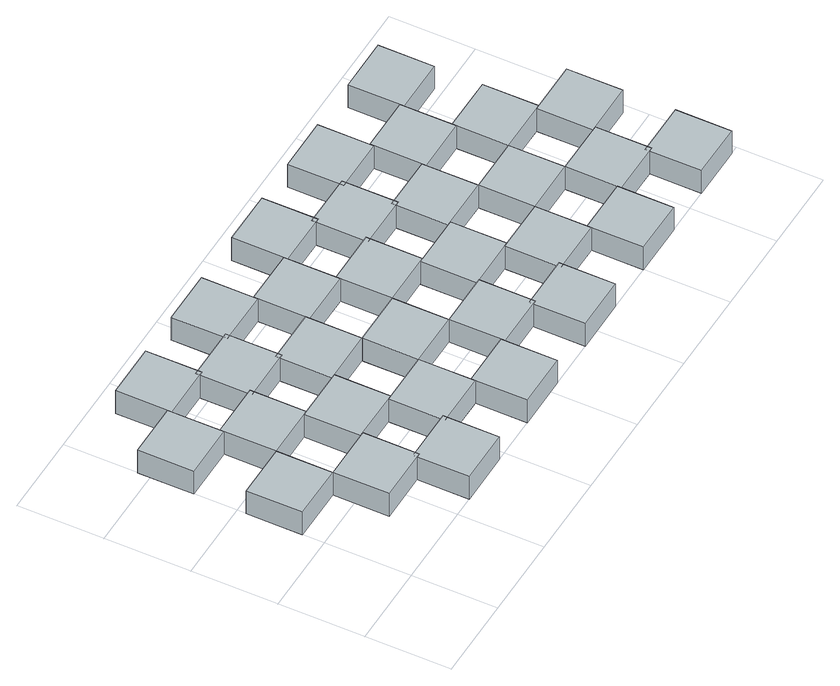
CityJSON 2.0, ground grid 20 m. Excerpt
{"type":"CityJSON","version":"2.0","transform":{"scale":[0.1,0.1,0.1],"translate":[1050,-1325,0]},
"CityObjects":{
"object1":{"type":"GenericCityObject","geometry":[{"type":"Solid","lod":"1","boundaries":[[[[0,1,2,3]],[[4,5,1,0]],[[5,6,2,1]],[[6,7,3,2]],[[7,4,0,3]],[[7,6,5,4]]]]}]},
"object2":{"type":"GenericCityObject","geometry":[{"type":"Solid","lod":"1","boundaries":[[[[8,9,10,11]],[[12,13,9,8]],[[13,14,10,9]],[[14,15,11,10]],[[15,12,8,11]],[[15,14,13,12]]]]}]},
"object3":{"type":"GenericCityObject","geometry":[{"type":"Solid","lod":"1","boundaries":[[[[16,17,18,1]],[[19,20,17,16]],[[20,21,18,17]],[[21,5,1,18]],[[5,19,16,1]],[[5,21,20,19]]]]}]},
"object4":{"type":"GenericCityObject","geometry":[{"type":"Solid","lod":"1","boundaries":[[[[2,22,23,24]],[[6,25,22,2]],[[25,26,23,22]],[[26,27,24,23]],[[27,6,2,24]],[[27,26,25,6]]]]}]},
"object5":{"type":"GenericCityObject","geometry":[{"type":"Solid","lod":"1","boundaries":[[[[28,29,30,31]],[[32,33,29,28]],[[33,34,30,29]],[[34,35,31,30]],[[35,32,28,31]],[[35,34,33,32]]]]}]},
"object6":{"type":"GenericCityObject","geometry":[{"type":"Solid","lod":"1","boundaries":[[[[36,37,38,39]],[[40,41,37,36]],[[41,42,38,37]],[[42,43,39,38]],[[43,40,36,39]],[[43,42,41,40]]]]}]},
"object7":{"type":"GenericCityObject","geometry":[{"type":"Solid","lod":"1","boundaries":[[[[44,45,46,47]],[[48,49,45,44]],[[49,50,46,45]],[[50,51,47,46]],[[51,48,44,47]],[[51,50,49,48]]]]}]},
"object8":{"type":"GenericCityObject","geometry":[{"type":"Solid","lod":"1","boundaries":[[[[52,53,54,55]],[[56,57,53,52]],[[57,58,54,53]],[[58,59,55,54]],[[59,56,52,55]],[[59,58,57,56]]]]}]},
"object9":{"type":"GenericCityObject","geometry":[{"type":"Solid","lod":"1","boundaries":[[[[60,61,62,63]],[[64,65,61,60]],[[65,66,62,61]],[[66,67,63,62]],[[67,64,60,63]],[[67,66,65,64]]]]}]},
"object10":{"type":"GenericCityObject","geometry":[{"type":"Solid","lod":"1","boundaries":[[[[68,69,70,71]],[[72,73,69,68]],[[73,74,70,69]],[[74,75,71,70]],[[75,72,68,71]],[[75,74,73,72]]]]}]},
"object11":{"type":"GenericCityObject","geometry":[{"type":"Solid","lod":"1","boundaries":[[[[76,77,78,79]],[[80,81,77,76]],[[81,82,78,77]],[[82,83,79,78]],[[83,80,76,79]],[[83,82,81,80]]]]}]},
"object12":{"type":"GenericCityObject","geometry":[{"type":"Solid","lod":"1","boundaries":[[[[84,85,86,87]],[[88,89,85,84]],[[89,90,86,85]],[[90,91,87,86]],[[91,88,84,87]],[[91,90,89,88]]]]}]},
"object13":{"type":"GenericCityObject","geometry":[{"type":"Solid","lod":"1","boundaries":[[[[62,92,93,69]],[[66,94,92,62]],[[94,95,93,92]],[[95,73,69,93]],[[73,66,62,69]],[[73,95,94,66]]]]}]},
"object14":{"type":"GenericCityObject","geometry":[{"type":"Solid","lod":"1","boundaries":[[[[96,97,98,99]],[[100,101,97,96]],[[101,102,98,97]],[[102,103,99,98]],[[103,100,96,99]],[[103,102,101,100]]]]}]},
"object15":{"type":"GenericCityObject","geometry":[{"type":"Solid","lod":"1","boundaries":[[[[104,105,106,92]],[[107,108,105,104]],[[108,109,106,105]],[[109,94,92,106]],[[94,107,104,92]],[[94,109,108,107]]]]}]},
"object16":{"type":"GenericCityObject","geometry":[{"type":"Solid","lod":"1","boundaries":[[[[93,110,111,112]],[[95,113,110,93]],[[113,114,111,110]],[[114,115,112,111]],[[115,95,93,112]],[[115,114,113,95]]]]}]},
"object17":{"type":"GenericCityObject","geometry":[{"type":"Solid","lod":"1","boundaries":[[[[116,117,118,119]],[[120,121,117,116]],[[121,122,118,117]],[[122,123,119,118]],[[123,120,116,119]],[[123,122,121,120]]]]}]},
"object18":{"type":"GenericCityObject","geometry":[{"type":"Solid","lod":"1","boundaries":[[[[124,125,126,127]],[[128,129,125,124]],[[129,130,126,125]],[[130,131,127,126]],[[131,128,124,127]],[[131,130,129,128]]]]}]},
"object19":{"type":"GenericCityObject","geometry":[{"type":"Solid","lod":"1","boundaries":[[[[132,133,134,135]],[[136,137,133,132]],[[137,138,134,133]],[[138,139,135,134]],[[139,136,132,135]],[[139,138,137,136]]]]}]},
"object20":{"type":"GenericCityObject","geometry":[{"type":"Solid","lod":"1","boundaries":[[[[140,141,142,143]],[[144,145,141,140]],[[145,146,142,141]],[[146,147,143,142]],[[147,144,140,143]],[[147,146,145,144]]]]}]},
"object21":{"type":"GenericCityObject","geometry":[{"type":"Solid","lod":"1","boundaries":[[[[148,149,150,151]],[[152,153,149,148]],[[153,154,150,149]],[[154,155,151,150]],[[155,152,148,151]],[[155,154,153,152]]]]}]},
"object22":{"type":"GenericCityObject","geometry":[{"type":"Solid","lod":"1","boundaries":[[[[156,157,158,159]],[[160,161,157,156]],[[161,162,158,157]],[[162,163,159,158]],[[163,160,156,159]],[[163,162,161,160]]]]}]},
"object23":{"type":"GenericCityObject","geometry":[{"type":"Solid","lod":"1","boundaries":[[[[164,165,166,167]],[[168,169,165,164]],[[169,170,166,165]],[[170,171,167,166]],[[171,168,164,167]],[[171,170,169,168]]]]}]},
"object24":{"type":"GenericCityObject","geometry":[{"type":"Solid","lod":"1","boundaries":[[[[172,173,174,175]],[[176,177,173,172]],[[177,178,174,173]],[[178,179,175,174]],[[179,176,172,175]],[[179,178,177,176]]]]}]},
"object25":{"type":"GenericCityObject","geometry":[{"type":"Solid","lod":"1","boundaries":[[[[150,180,181,157]],[[154,182,180,150]],[[182,183,181,180]],[[183,161,157,181]],[[161,154,150,157]],[[161,183,182,154]]]]}]},
"object26":{"type":"GenericCityObject","geometry":[{"type":"Solid","lod":"1","boundaries":[[[[184,185,186,187]],[[188,189,185,184]],[[189,190,186,185]],[[190,191,187,186]],[[191,188,184,187]],[[191,190,189,188]]]]}]},
"object27":{"type":"GenericCityObject","geometry":[{"type":"Solid","lod":"1","boundaries":[[[[192,193,194,180]],[[195,196,193,192]],[[196,197,194,193]],[[197,182,180,194]],[[182,195,192,180]],[[182,197,196,195]]]]}]},
"object28":{"type":"GenericCityObject","geometry":[{"type":"Solid","lod":"1","boundaries":[[[[181,198,199,200]],[[183,201,198,181]],[[201,202,199,198]],[[202,203,200,199]],[[203,183,181,200]],[[203,202,201,183]]]]}]},
"object29":{"type":"GenericCityObject","geometry":[{"type":"Solid","lod":"1","boundaries":[[[[204,205,206,207]],[[208,209,205,204]],[[209,210,206,205]],[[210,211,207,206]],[[211,208,204,207]],[[211,210,209,208]]]]}]},
"object30":{"type":"GenericCityObject","geometry":[{"type":"Solid","lod":"1","boundaries":[[[[212,213,214,215]],[[216,217,213,212]],[[217,218,214,213]],[[218,219,215,214]],[[219,216,212,215]],[[219,218,217,216]]]]}]},
"object31":{"type":"GenericCityObject","geometry":[{"type":"Solid","lod":"1","boundaries":[[[[220,221,222,223]],[[224,225,221,220]],[[225,226,222,221]],[[226,227,223,222]],[[227,224,220,223]],[[227,226,225,224]]]]}]}
},
"vertices":[
[0,250,0],[130,250,0],[130,380,0],[0,380,0],[0,250,65],[130,250,65],[130,380,65],[0,380,65],
[0,500,0],[130,500,0],[130,630,0],[0,630,0],[0,500,65],[130,500,65],[130,630,65],[0,630,65],
[130,120,0],[260,120,0],[260,250,0],[130,120,65],[260,120,65],[260,250,65],
[260,380,0],[260,510,0],[130,510,0],[260,380,65],[260,510,65],[130,510,65],
[250,0,0],[380,0,0],[380,130,0],[250,130,0],[250,0,65],[380,0,65],[380,130,65],[250,130,65],
[130,620,0],[260,620,0],[260,750,0],[130,750,0],[130,620,65],[260,620,65],[260,750,65],[130,750,65],
[250,250,0],[380,250,0],[380,380,0],[250,380,0],[250,250,65],[380,250,65],[380,380,65],[250,380,65],
[250,500,0],[380,500,0],[380,630,0],[250,630,0],[250,500,65],[380,500,65],[380,630,65],[250,630,65],
[370,120,0],[500,120,0],[500,250,0],[370,250,0],[370,120,65],[500,120,65],[500,250,65],[370,250,65],
[370,380,0],[500,380,0],[500,510,0],[370,510,0],[370,380,65],[500,380,65],[500,510,65],[370,510,65],
[500,0,0],[630,0,0],[630,130,0],[500,130,0],[500,0,65],[630,0,65],[630,130,65],[500,130,65],
[370,620,0],[500,620,0],[500,750,0],[370,750,0],[370,620,65],[500,620,65],[500,750,65],[370,750,65],
[630,250,0],[630,380,0],[630,250,65],[630,380,65],
[500,500,0],[630,500,0],[630,630,0],[500,630,0],[500,500,65],[630,500,65],[630,630,65],[500,630,65],
[630,120,0],[760,120,0],[760,250,0],[630,120,65],[760,120,65],[760,250,65],
[760,380,0],[760,510,0],[630,510,0],[760,380,65],[760,510,65],[630,510,65],
[750,0,0],[880,0,0],[880,130,0],[750,130,0],[750,0,65],[880,0,65],[880,130,65],[750,130,65],
[630,620,0],[760,620,0],[760,750,0],[630,750,0],[630,620,65],[760,620,65],[760,750,65],[630,750,65],
[750,250,0],[880,250,0],[880,380,0],[750,380,0],[750,250,65],[880,250,65],[880,380,65],[750,380,65],
[750,500,0],[880,500,0],[880,630,0],[750,630,0],[750,500,65],[880,500,65],[880,630,65],[750,630,65],
[870,120,0],[1000,120,0],[1000,250,0],[870,250,0],[870,120,65],[1000,120,65],[1000,250,65],[870,250,65],
[870,380,0],[1000,380,0],[1000,510,0],[870,510,0],[870,380,65],[1000,380,65],[1000,510,65],[870,510,65],
[1000,0,0],[1130,0,0],[1130,130,0],[1000,130,0],[1000,0,65],[1130,0,65],[1130,130,65],[1000,130,65],
[870,620,0],[1000,620,0],[1000,750,0],[870,750,0],[870,620,65],[1000,620,65],[1000,750,65],[870,750,65],
[1130,250,0],[1130,380,0],[1130,250,65],[1130,380,65],
[1000,500,0],[1130,500,0],[1130,630,0],[1000,630,0],[1000,500,65],[1130,500,65],[1130,630,65],[1000,630,65],
[1130,120,0],[1260,120,0],[1260,250,0],[1130,120,65],[1260,120,65],[1260,250,65],
[1260,380,0],[1260,510,0],[1130,510,0],[1260,380,65],[1260,510,65],[1130,510,65],
[1250,0,0],[1380,0,0],[1380,130,0],[1250,130,0],[1250,0,65],[1380,0,65],[1380,130,65],[1250,130,65],
[1130,620,0],[1260,620,0],[1260,750,0],[1130,750,0],[1130,620,65],[1260,620,65],[1260,750,65],[1130,750,65],
[1250,250,0],[1380,250,0],[1380,380,0],[1250,380,0],[1250,250,65],[1380,250,65],[1380,380,65],[1250,380,65]
]}
